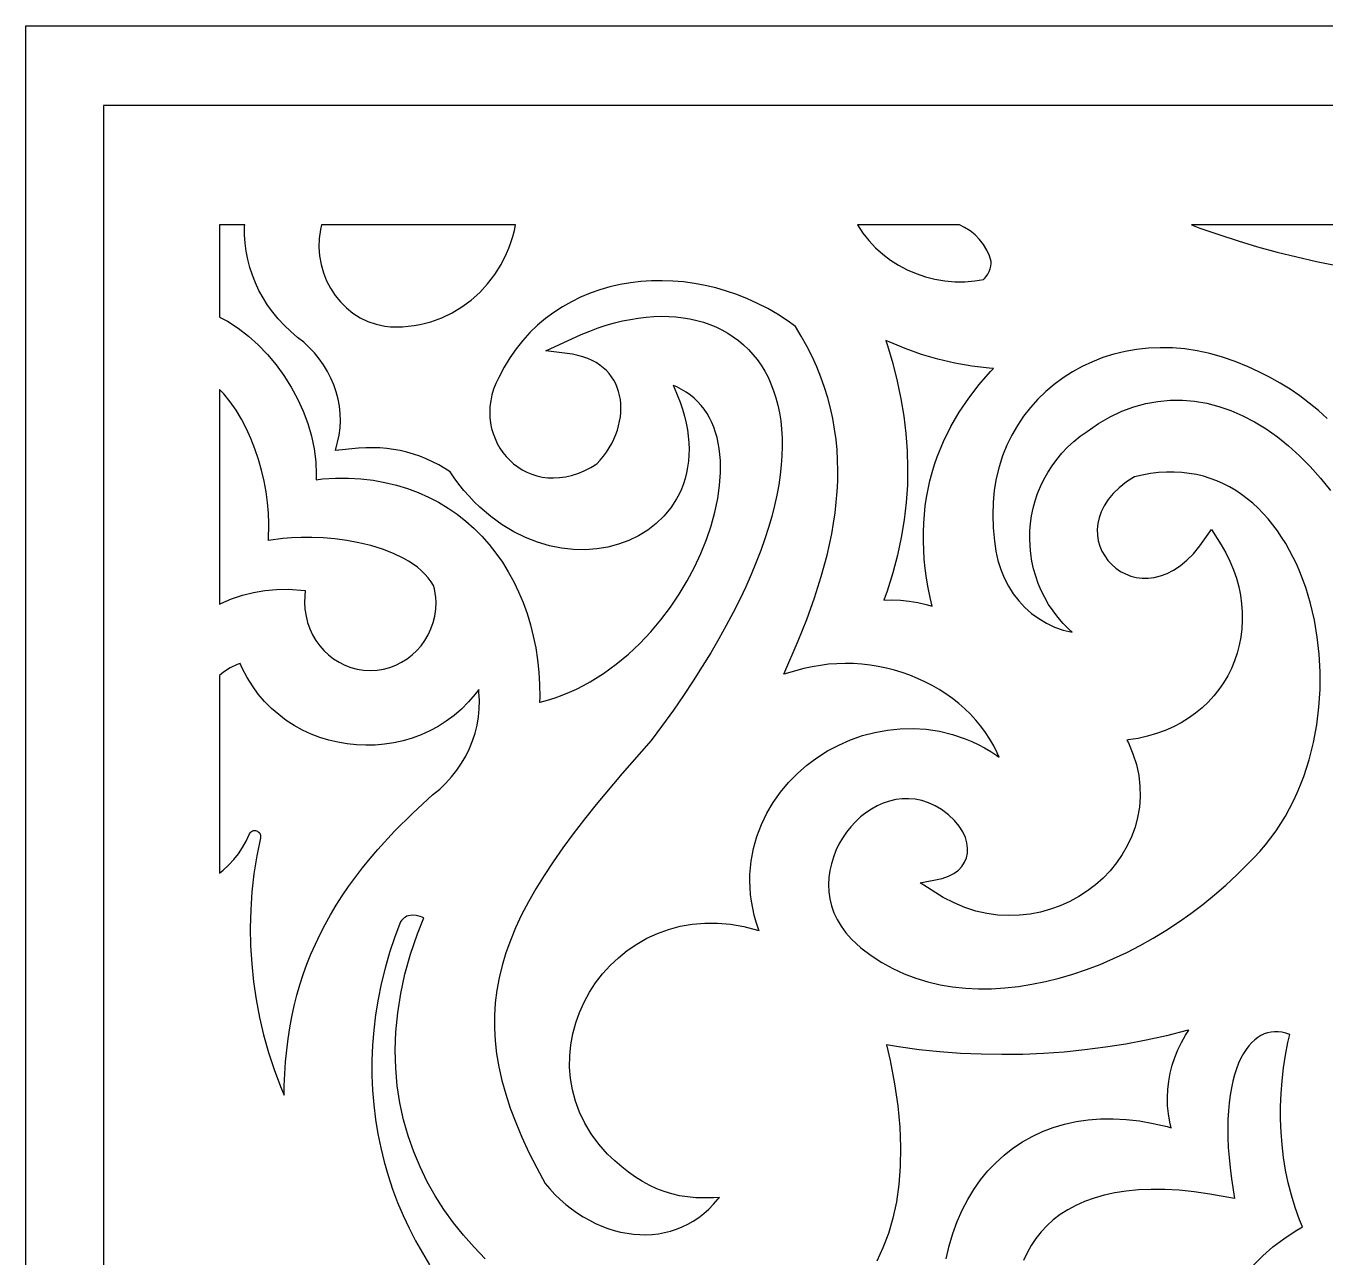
# Model space of a CAD drawing. Extents: x -375 to 375, y -1025 to 1025.
# Drawn here: x -275 to -207.8, y 861.4 to 925 of the extents above; entities that cross this region are included whole.
import ezdxf

# ---------------------------------------------------------------- set-up
doc = ezdxf.new("R2010")
doc.units = 0
doc.layers.add('LAYER_10', color=1, linetype='CONTINUOUS')

msp = doc.modelspace()

# ---------------------------------------------------------------- linework, layer by layer
at = {"layer": 'LAYER_10'}
for points in [[(-202.446, 925), (-202.446, 920.889), (-271, 920.889), (-271, 695.576), (-275, 695.576), (-275, 925)], [(-260.971, 908.907), (-261.326, 909.211), (-261.66, 909.533), (-261.971, 909.868), (-262.256, 910.216), (-262.517, 910.576), (-262.752, 910.947), (-262.963, 911.328), (-263.148, 911.719), (-263.306, 912.118), (-263.439, 912.524), (-263.546, 912.937), (-263.626, 913.355), (-263.68, 913.778), (-263.706, 914.203), (-263.706, 914.631), (-263.7, 914.722), (-264.998, 914.722), (-265, 909.959), (-264.596, 909.746), (-264.038, 909.386), (-263.505, 908.976), (-262.999, 908.52), (-262.524, 908.025), (-262.08, 907.493), (-261.672, 906.93), (-261.301, 906.341), (-260.971, 905.728), (-260.685, 905.098), (-260.444, 904.453), (-260.253, 903.799), (-260.114, 903.14), (-260.031, 902.479), (-260.007, 901.826), (-260.017, 901.554), (-259.687, 901.591), (-259.006, 901.629), (-258.341, 901.629), (-257.694, 901.593), (-257.064, 901.521), (-256.453, 901.414), (-255.86, 901.273), (-255.287, 901.098), (-254.733, 900.892), (-254.199, 900.654), (-253.686, 900.387), (-253.195, 900.09), (-252.725, 899.765), (-252.278, 899.413), (-251.853, 899.035), (-251.451, 898.632), (-251.073, 898.205), (-250.718, 897.755), (-250.388, 897.284), (-250.083, 896.792), (-249.803, 896.28), (-249.548, 895.75), (-249.319, 895.202), (-249.116, 894.638), (-248.939, 894.058), (-248.79, 893.464), (-248.667, 892.856), (-248.572, 892.235), (-248.505, 891.603), (-248.466, 890.961), (-248.455, 890.308), (-248.463, 890.048), (-248.439, 890.053), (-248.051, 890.158), (-247.669, 890.278), (-247.292, 890.414), (-246.922, 890.566), (-246.557, 890.732), (-246.198, 890.913), (-245.849, 891.106), (-245.162, 891.535), (-244.506, 892.011), (-243.879, 892.531), (-243.284, 893.09), (-242.722, 893.686), (-242.194, 894.312), (-241.702, 894.964), (-241.249, 895.638), (-240.834, 896.329), (-240.461, 897.033), (-240.13, 897.745), (-239.843, 898.46), (-239.602, 899.174), (-239.408, 899.881), (-239.262, 900.578), (-239.165, 901.258), (-239.12, 901.918), (-239.126, 902.553), (-239.185, 903.162), (-239.234, 903.447), (-239.296, 903.728), (-239.372, 903.998), (-239.462, 904.259), (-239.565, 904.508), (-239.682, 904.747), (-239.812, 904.974), (-239.956, 905.19), (-240.115, 905.393), (-240.287, 905.584), (-240.475, 905.763), (-240.677, 905.929), (-240.895, 906.081), (-241.129, 906.22), (-241.379, 906.345), (-241.57, 906.423), (-241.515, 906.31), (-241.351, 905.933), (-241.207, 905.561), (-241.084, 905.195), (-240.98, 904.835), (-240.896, 904.481), (-240.831, 904.134), (-240.784, 903.794), (-240.756, 903.46), (-240.745, 903.133), (-240.752, 902.814), (-240.777, 902.502), (-240.818, 902.199), (-240.875, 901.903), (-240.948, 901.617), (-241.037, 901.339), (-241.14, 901.07), (-241.258, 900.811), (-241.391, 900.557), (-241.691, 900.092), (-242.043, 899.665), (-242.439, 899.282), (-242.875, 898.944), (-243.348, 898.653), (-243.852, 898.409), (-244.384, 898.215), (-244.94, 898.07), (-245.517, 897.977), (-246.11, 897.936), (-246.715, 897.949), (-247.33, 898.017), (-247.95, 898.141), (-248.571, 898.323), (-249.189, 898.564), (-249.802, 898.865), (-250.404, 899.228), (-250.992, 899.654), (-251.56, 900.141), (-251.84, 900.412), (-252.111, 900.698), (-252.376, 901), (-252.634, 901.319), (-252.885, 901.654), (-253.091, 901.953), (-253.361, 902.13), (-253.677, 902.317), (-253.998, 902.484), (-254.323, 902.634), (-254.653, 902.765), (-254.986, 902.878), (-255.325, 902.975), (-255.667, 903.054), (-256.014, 903.116), (-256.366, 903.162), (-256.723, 903.191), (-257.084, 903.205), (-257.45, 903.202), (-257.818, 903.185), (-259.01, 903.057), (-258.823, 903.858), (-258.771, 904.227), (-258.751, 904.599), (-258.762, 904.973), (-258.804, 905.347), (-258.874, 905.72), (-258.973, 906.088), (-259.1, 906.451), (-259.252, 906.806), (-259.429, 907.15), (-259.631, 907.483), (-259.855, 907.802), (-260.102, 908.105), (-260.368, 908.39), (-260.654, 908.654)], [(-249.848, 914.122), (-249.765, 914.433), (-249.703, 914.722), (-259.729, 914.722), (-259.789, 914.481), (-259.852, 914.023), (-259.866, 913.567), (-259.834, 913.117), (-259.757, 912.676), (-259.636, 912.247), (-259.474, 911.836), (-259.273, 911.444), (-259.034, 911.077), (-258.759, 910.738), (-258.45, 910.43), (-258.11, 910.158), (-257.74, 909.924), (-257.341, 909.731), (-256.916, 909.584), (-256.466, 909.486), (-256.166, 909.461), (-255.858, 909.451), (-255.552, 909.457), (-255.249, 909.479), (-254.95, 909.516), (-254.655, 909.567), (-254.364, 909.634), (-254.081, 909.713), (-253.52, 909.917), (-252.987, 910.173), (-252.479, 910.48), (-252.002, 910.834), (-251.557, 911.234), (-251.149, 911.676), (-250.781, 912.158), (-250.455, 912.678), (-250.173, 913.235), (-250.053, 913.521), (-249.944, 913.818)], [(-225.393, 912.058), (-225.313, 912.181), (-225.246, 912.311), (-225.194, 912.446), (-225.156, 912.585), (-225.133, 912.728), (-225.127, 912.832), (-225.217, 913.115), (-225.355, 913.418), (-225.527, 913.701), (-225.73, 913.963), (-225.963, 914.201), (-226.224, 914.412), (-226.509, 914.594), (-226.77, 914.722), (-232.049, 914.722), (-232.048, 914.721), (-231.767, 914.299), (-231.454, 913.906), (-231.109, 913.541), (-230.736, 913.208), (-230.337, 912.905), (-229.915, 912.636), (-229.471, 912.402), (-229.009, 912.203), (-228.53, 912.04), (-228.038, 911.916), (-227.534, 911.831), (-227.021, 911.786), (-226.501, 911.783), (-225.977, 911.823), (-225.535, 911.894), (-225.486, 911.943)], [(-248.137, 908.211), (-246.311, 909.061), (-245.877, 909.237), (-245.448, 909.394), (-245.023, 909.533), (-244.602, 909.653), (-244.185, 909.756), (-243.772, 909.84), (-243.365, 909.906), (-242.964, 909.954), (-242.568, 909.984), (-242.179, 909.996), (-241.797, 909.99), (-241.422, 909.966), (-241.055, 909.924), (-240.697, 909.865), (-240.346, 909.787), (-240.006, 909.691), (-239.675, 909.577), (-239.354, 909.446), (-239.044, 909.296), (-238.745, 909.129), (-238.459, 908.944), (-238.184, 908.741), (-237.923, 908.521), (-237.676, 908.283), (-237.443, 908.029), (-237.225, 907.757), (-237.023, 907.469), (-236.836, 907.164), (-236.665, 906.843), (-236.511, 906.506), (-236.375, 906.153), (-236.256, 905.785), (-236.155, 905.402), (-236.072, 905.003), (-236.008, 904.59), (-235.963, 904.161), (-235.938, 903.718), (-235.932, 903.261), (-235.946, 902.789), (-235.98, 902.303), (-236.035, 901.802), (-236.112, 901.287), (-236.21, 900.758), (-236.33, 900.214), (-236.472, 899.657), (-236.636, 899.086), (-236.824, 898.5), (-237.036, 897.901), (-237.271, 897.288), (-237.53, 896.661), (-237.815, 896.021), (-238.124, 895.366), (-238.459, 894.698), (-238.82, 894.017), (-239.207, 893.322), (-239.621, 892.613), (-240.063, 891.892), (-240.532, 891.157), (-241.029, 890.408), (-241.554, 889.647), (-242.109, 888.872), (-242.699, 888.076), (-244.198, 886.373), (-245.539, 884.772), (-246.153, 884.004), (-246.73, 883.254), (-247.27, 882.52), (-247.771, 881.803), (-248.235, 881.1), (-248.66, 880.409), (-249.047, 879.73), (-249.395, 879.061), (-249.705, 878.4), (-249.977, 877.746), (-250.21, 877.097), (-250.405, 876.451), (-250.561, 875.808), (-250.679, 875.164), (-250.758, 874.519), (-250.798, 873.871), (-250.8, 873.216), (-250.762, 872.555), (-250.686, 871.884), (-250.569, 871.202), (-250.413, 870.508), (-250.216, 869.799), (-249.979, 869.074), (-249.7, 868.332), (-249.381, 867.571), (-249.019, 866.789), (-248.615, 865.985), (-248.183, 865.183), (-247.942, 864.9), (-247.674, 864.616), (-247.397, 864.348), (-247.111, 864.098), (-246.817, 863.866), (-246.515, 863.652), (-246.208, 863.456), (-245.895, 863.278), (-245.578, 863.118), (-245.256, 862.978), (-244.932, 862.856), (-244.605, 862.753), (-244.278, 862.67), (-243.949, 862.606), (-243.621, 862.562), (-243.294, 862.538), (-242.969, 862.533), (-242.647, 862.549), (-242.328, 862.585), (-242.013, 862.642), (-241.702, 862.719), (-241.398, 862.817), (-241.099, 862.936), (-240.807, 863.076), (-240.523, 863.238), (-240.247, 863.421), (-239.979, 863.627), (-239.721, 863.856), (-239.473, 864.107), (-239.236, 864.382), (-239.174, 864.464), (-239.485, 864.442), (-239.945, 864.432), (-240.389, 864.447), (-240.816, 864.487), (-241.23, 864.552), (-241.631, 864.644), (-242.022, 864.763), (-242.403, 864.909), (-242.776, 865.081), (-243.142, 865.282), (-243.504, 865.509), (-243.864, 865.763), (-244.222, 866.045), (-244.583, 866.354), (-244.954, 866.698), (-245.409, 867.214), (-245.8, 867.747), (-246.13, 868.298), (-246.401, 868.862), (-246.613, 869.436), (-246.769, 870.017), (-246.869, 870.603), (-246.915, 871.189), (-246.91, 871.773), (-246.855, 872.351), (-246.751, 872.922), (-246.601, 873.481), (-246.406, 874.026), (-246.169, 874.555), (-245.89, 875.064), (-245.571, 875.551), (-245.215, 876.013), (-244.823, 876.448), (-244.396, 876.851), (-243.936, 877.222), (-243.444, 877.556), (-242.923, 877.851), (-242.375, 878.104), (-241.8, 878.312), (-241.2, 878.473), (-240.579, 878.583), (-239.937, 878.639), (-239.276, 878.639), (-238.598, 878.58), (-237.906, 878.46), (-237.201, 878.275), (-237.128, 878.249), (-237.159, 878.332), (-237.276, 878.693), (-237.375, 879.053), (-237.455, 879.41), (-237.517, 879.766), (-237.562, 880.118), (-237.59, 880.468), (-237.601, 880.815), (-237.596, 881.157), (-237.574, 881.496), (-237.537, 881.835), (-237.418, 882.486), (-237.24, 883.121), (-237.009, 883.732), (-236.726, 884.318), (-236.395, 884.877), (-236.02, 885.405), (-235.603, 885.902), (-235.148, 886.366), (-234.658, 886.793), (-234.136, 887.183), (-233.584, 887.533), (-233.007, 887.842), (-232.407, 888.106), (-231.786, 888.325), (-231.149, 888.496), (-230.497, 888.616), (-229.835, 888.684), (-229.165, 888.697), (-228.49, 888.654), (-227.813, 888.551), (-227.139, 888.387), (-226.472, 888.161), (-226.137, 888.022), (-225.808, 887.867), (-225.482, 887.696), (-225.159, 887.507), (-224.84, 887.302), (-224.728, 887.222), (-224.819, 887.432), (-225.002, 887.797), (-225.206, 888.15), (-225.43, 888.49), (-225.672, 888.816), (-225.933, 889.13), (-226.21, 889.43), (-226.503, 889.715), (-226.812, 889.986), (-227.136, 890.243), (-227.473, 890.484), (-227.822, 890.709), (-228.184, 890.918), (-228.556, 891.111), (-228.938, 891.287), (-229.329, 891.446), (-229.729, 891.588), (-230.135, 891.711), (-230.548, 891.816), (-230.966, 891.903), (-231.388, 891.971), (-231.813, 892.019), (-232.242, 892.048), (-232.671, 892.056), (-233.102, 892.045), (-233.532, 892.012), (-233.961, 891.959), (-234.387, 891.885), (-234.811, 891.789), (-235.849, 891.497), (-235.11, 893.217), (-234.665, 894.335), (-234.265, 895.448), (-233.914, 896.556), (-233.616, 897.658), (-233.376, 898.758), (-233.28, 899.302), (-233.2, 899.848), (-233.138, 900.392), (-233.093, 900.935), (-233.066, 901.477), (-233.058, 902.018), (-233.069, 902.557), (-233.1, 903.096), (-233.152, 903.634), (-233.226, 904.17), (-233.321, 904.707), (-233.438, 905.242), (-233.579, 905.777), (-233.743, 906.311), (-233.932, 906.845), (-234.146, 907.378), (-234.385, 907.912), (-234.652, 908.445), (-234.945, 908.978), (-235.236, 909.463), (-235.676, 909.779), (-236.173, 910.101), (-236.682, 910.395), (-237.201, 910.663), (-237.73, 910.903), (-238.267, 911.117), (-238.811, 911.302), (-239.36, 911.461), (-239.913, 911.591), (-240.468, 911.694), (-241.024, 911.77), (-241.58, 911.817), (-242.134, 911.837), (-242.686, 911.829), (-243.233, 911.792), (-243.774, 911.728), (-244.308, 911.636), (-244.833, 911.515), (-245.349, 911.367), (-245.853, 911.19), (-246.345, 910.985), (-246.823, 910.751), (-247.286, 910.49), (-247.733, 910.199), (-248.162, 909.881), (-248.573, 909.534), (-248.963, 909.158), (-249.332, 908.753), (-249.678, 908.319), (-250.001, 907.856), (-250.299, 907.363), (-250.573, 906.835), (-250.722, 906.529), (-250.839, 906.231), (-250.929, 905.932), (-250.992, 905.635), (-251.029, 905.34), (-251.042, 905.048), (-251.031, 904.76), (-250.998, 904.478), (-250.942, 904.203), (-250.866, 903.935), (-250.769, 903.676), (-250.652, 903.427), (-250.517, 903.19), (-250.364, 902.964), (-250.194, 902.753), (-250.008, 902.556), (-249.807, 902.375), (-249.592, 902.212), (-249.363, 902.067), (-249.121, 901.941), (-248.868, 901.836), (-248.603, 901.753), (-248.328, 901.692), (-248.043, 901.656), (-247.749, 901.644), (-247.445, 901.66), (-247.134, 901.704), (-246.815, 901.776), (-246.489, 901.88), (-246.156, 902.017), (-245.818, 902.188), (-245.504, 902.377), (-245.341, 902.554), (-245.169, 902.764), (-245.012, 902.98), (-244.87, 903.2), (-244.742, 903.424), (-244.629, 903.652), (-244.532, 903.881), (-244.449, 904.112), (-244.382, 904.344), (-244.329, 904.575), (-244.292, 904.805), (-244.269, 905.033), (-244.262, 905.259), (-244.27, 905.48), (-244.292, 905.697), (-244.33, 905.909), (-244.383, 906.115), (-244.45, 906.314), (-244.533, 906.506), (-244.63, 906.69), (-244.743, 906.866), (-244.87, 907.033), (-245.014, 907.191), (-245.173, 907.339), (-245.349, 907.476), (-245.542, 907.603), (-245.752, 907.716), (-245.98, 907.817), (-246.226, 907.905), (-246.49, 907.977), (-246.773, 908.033)], [(-228.932, 895.212), (-228.494, 895.111), (-228.187, 895.018), (-228.292, 895.472), (-228.392, 895.973), (-228.475, 896.468), (-228.54, 896.957), (-228.589, 897.439), (-228.621, 897.915), (-228.637, 898.384), (-228.636, 898.848), (-228.619, 899.305), (-228.586, 899.756), (-228.537, 900.201), (-228.472, 900.639), (-228.392, 901.071), (-228.297, 901.497), (-228.186, 901.917), (-228.061, 902.33), (-227.92, 902.74), (-227.598, 903.533), (-227.218, 904.303), (-226.784, 905.049), (-226.297, 905.77), (-225.76, 906.466), (-225.173, 907.139), (-225.017, 907.298), (-225.241, 907.313), (-226.132, 907.419), (-227.014, 907.574), (-227.884, 907.778), (-228.742, 908.029), (-229.584, 908.328), (-230.408, 908.673), (-230.57, 908.752), (-230.488, 908.496), (-230.223, 907.565), (-229.995, 906.647), (-229.806, 905.738), (-229.656, 904.836), (-229.545, 903.94), (-229.477, 903.047), (-229.45, 902.155), (-229.466, 901.264), (-229.526, 900.37), (-229.63, 899.472), (-229.78, 898.567), (-229.976, 897.656), (-230.219, 896.734), (-230.51, 895.8), (-230.681, 895.32), (-230.272, 895.337), (-229.823, 895.325), (-229.376, 895.283)], [(-263.87, 904.683), (-264.15, 905.149), (-264.453, 905.585), (-264.777, 905.986), (-264.998, 906.217), (-264.998, 895.113), (-264.926, 895.151), (-264.382, 895.389), (-263.82, 895.582), (-263.243, 895.73), (-262.655, 895.831), (-262.059, 895.885), (-261.458, 895.89), (-260.572, 895.825), (-260.603, 895.219), (-260.586, 894.858), (-260.534, 894.507), (-260.45, 894.169), (-260.336, 893.844), (-260.193, 893.536), (-260.023, 893.245), (-259.827, 892.973), (-259.608, 892.723), (-259.366, 892.495), (-259.105, 892.292), (-258.825, 892.116), (-258.529, 891.967), (-258.217, 891.849), (-257.892, 891.762), (-257.556, 891.709), (-257.209, 891.691), (-256.862, 891.709), (-256.525, 891.762), (-256.2, 891.849), (-255.889, 891.967), (-255.593, 892.116), (-255.313, 892.292), (-255.051, 892.495), (-254.81, 892.723), (-254.591, 892.973), (-254.395, 893.245), (-254.225, 893.536), (-254.082, 893.844), (-253.967, 894.169), (-253.883, 894.507), (-253.832, 894.858), (-253.814, 895.22), (-253.825, 895.462), (-253.854, 895.694), (-253.899, 895.911), (-253.95, 896.082), (-254.068, 896.273), (-254.219, 896.477), (-254.389, 896.67), (-254.576, 896.853), (-254.781, 897.027), (-255.001, 897.19), (-255.235, 897.343), (-255.48, 897.485), (-256.016, 897.744), (-256.586, 897.964), (-257.185, 898.146), (-257.801, 898.293), (-258.425, 898.406), (-259.045, 898.489), (-259.652, 898.542), (-260.234, 898.569), (-260.781, 898.571), (-261.283, 898.552), (-261.728, 898.514), (-262.465, 898.408), (-262.448, 899.291), (-262.467, 899.821), (-262.515, 900.366), (-262.591, 900.92), (-262.695, 901.479), (-262.827, 902.039), (-262.985, 902.594), (-263.169, 903.14), (-263.378, 903.674), (-263.612, 904.189)], [(-226.468, 875.276), (-225.796, 875.244), (-225.114, 875.249), (-224.424, 875.289), (-223.728, 875.365), (-223.028, 875.475), (-222.324, 875.618), (-221.618, 875.794), (-220.913, 876.001), (-220.208, 876.239), (-219.507, 876.507), (-218.811, 876.803), (-218.121, 877.127), (-217.438, 877.478), (-216.765, 877.854), (-216.103, 878.256), (-215.453, 878.681), (-214.817, 879.13), (-214.197, 879.6), (-213.593, 880.091), (-213.009, 880.602), (-212.444, 881.132), (-211.896, 881.686), (-211.564, 882.009), (-211.255, 882.339), (-210.961, 882.682), (-210.683, 883.036), (-210.419, 883.401), (-210.17, 883.777), (-209.936, 884.162), (-209.717, 884.557), (-209.512, 884.96), (-209.322, 885.372), (-209.146, 885.791), (-208.985, 886.217), (-208.838, 886.648), (-208.706, 887.083), (-208.482, 887.975), (-208.315, 888.878), (-208.202, 889.79), (-208.144, 890.706), (-208.139, 891.62), (-208.187, 892.528), (-208.287, 893.423), (-208.438, 894.302), (-208.638, 895.158), (-208.887, 895.986), (-209.185, 896.783), (-209.35, 897.164), (-209.527, 897.538), (-209.716, 897.9), (-209.916, 898.251), (-210.128, 898.59), (-210.35, 898.916), (-210.582, 899.228), (-210.826, 899.527), (-211.08, 899.811), (-211.344, 900.08), (-211.618, 900.333), (-211.903, 900.57), (-212.197, 900.791), (-212.501, 900.993), (-212.815, 901.178), (-213.139, 901.345), (-213.472, 901.492), (-213.815, 901.62), (-214.168, 901.728), (-214.53, 901.815), (-214.902, 901.881), (-215.284, 901.925), (-215.676, 901.947), (-216.078, 901.945), (-216.489, 901.919), (-216.911, 901.868), (-217.342, 901.793), (-217.739, 901.701), (-218.141, 901.436), (-218.514, 901.139), (-218.829, 900.833), (-219.087, 900.523), (-219.293, 900.21), (-219.45, 899.898), (-219.56, 899.587), (-219.628, 899.281), (-219.655, 898.979), (-219.645, 898.684), (-219.6, 898.398), (-219.521, 898.122), (-219.41, 897.859), (-219.27, 897.61), (-219.103, 897.379), (-218.909, 897.168), (-218.693, 896.98), (-218.456, 896.816), (-218.2, 896.681), (-217.927, 896.575), (-217.64, 896.501), (-217.34, 896.462), (-217.03, 896.46), (-216.71, 896.497), (-216.382, 896.577), (-216.048, 896.703), (-215.709, 896.877), (-215.367, 897.104), (-215.025, 897.386), (-214.685, 897.728), (-214.349, 898.132), (-213.76, 898.974), (-213.251, 898.191), (-213.009, 897.765), (-212.799, 897.334), (-212.618, 896.899), (-212.468, 896.461), (-212.348, 896.021), (-212.258, 895.581), (-212.197, 895.141), (-212.165, 894.704), (-212.162, 894.269), (-212.187, 893.839), (-212.24, 893.415), (-212.321, 892.998), (-212.429, 892.589), (-212.565, 892.189), (-212.727, 891.801), (-212.915, 891.424), (-213.129, 891.06), (-213.368, 890.711), (-213.633, 890.378), (-213.922, 890.062), (-214.235, 889.765), (-214.572, 889.486), (-214.932, 889.229), (-215.314, 888.993), (-215.719, 888.781), (-216.145, 888.593), (-216.593, 888.43), (-217.061, 888.294), (-217.549, 888.186), (-218.057, 888.106), (-218.121, 888.1), (-218.046, 887.957), (-217.809, 887.391), (-217.631, 886.826), (-217.512, 886.265), (-217.447, 885.709), (-217.437, 885.162), (-217.478, 884.626), (-217.567, 884.102), (-217.703, 883.593), (-217.883, 883.101), (-218.105, 882.629), (-218.365, 882.178), (-218.662, 881.749), (-218.993, 881.345), (-219.356, 880.967), (-219.748, 880.617), (-220.167, 880.297), (-220.611, 880.009), (-221.078, 879.754), (-221.565, 879.534), (-222.07, 879.351), (-222.591, 879.206), (-223.126, 879.103), (-223.672, 879.042), (-224.228, 879.026), (-224.789, 879.056), (-225.355, 879.134), (-225.923, 879.262), (-226.49, 879.443), (-227.053, 879.677), (-227.611, 879.966), (-228.803, 880.717), (-227.66, 880.95), (-227.336, 881.063), (-227.06, 881.207), (-226.831, 881.378), (-226.649, 881.57), (-226.51, 881.781), (-226.415, 882.008), (-226.361, 882.252), (-226.35, 882.51), (-226.385, 882.781), (-226.468, 883.064), (-226.602, 883.354), (-226.79, 883.649), (-227.034, 883.942), (-227.336, 884.23), (-227.695, 884.505), (-228.035, 884.703), (-228.379, 884.857), (-228.722, 884.967), (-229.063, 885.037), (-229.402, 885.067), (-229.738, 885.061), (-230.069, 885.02), (-230.395, 884.944), (-230.714, 884.837), (-231.024, 884.7), (-231.325, 884.534), (-231.613, 884.34), (-231.888, 884.122), (-232.148, 883.88), (-232.391, 883.616), (-232.615, 883.334), (-232.818, 883.034), (-232.999, 882.719), (-233.157, 882.391), (-233.288, 882.051), (-233.393, 881.703), (-233.47, 881.348), (-233.517, 880.988), (-233.532, 880.625), (-233.516, 880.26), (-233.465, 879.897), (-233.379, 879.535), (-233.256, 879.176), (-233.094, 878.822), (-232.891, 878.474), (-232.646, 878.134), (-232.359, 877.807), (-231.862, 877.363), (-231.337, 876.961), (-230.79, 876.604), (-230.223, 876.29), (-229.638, 876.019), (-229.034, 875.79), (-228.414, 875.602), (-227.778, 875.455), (-227.129, 875.346)], [(-260.846, 875.453), (-260.673, 875.989), (-260.483, 876.517), (-260.276, 877.039), (-260.051, 877.554), (-259.809, 878.063), (-259.549, 878.567), (-259.272, 879.065), (-258.976, 879.558), (-258.662, 880.047), (-258.331, 880.532), (-257.981, 881.013), (-257.613, 881.492), (-257.226, 881.968), (-256.82, 882.443), (-255.955, 883.384), (-255.013, 884.325), (-253.991, 885.269), (-253.628, 885.568), (-253.306, 885.874), (-253.009, 886.2), (-252.739, 886.542), (-252.496, 886.9), (-252.28, 887.273), (-252.092, 887.657), (-251.932, 888.053), (-251.801, 888.459), (-251.699, 888.872), (-251.627, 889.293), (-251.586, 889.718), (-251.576, 890.147), (-251.597, 890.578), (-251.613, 890.704), (-251.79, 890.463), (-252.132, 890.065), (-252.496, 889.7), (-252.882, 889.368), (-253.286, 889.069), (-253.707, 888.802), (-254.142, 888.568), (-254.591, 888.366), (-255.05, 888.197), (-255.518, 888.06), (-255.993, 887.954), (-256.473, 887.88), (-256.956, 887.838), (-257.441, 887.827), (-257.924, 887.847), (-258.406, 887.898), (-258.883, 887.98), (-259.354, 888.093), (-259.817, 888.236), (-260.27, 888.41), (-260.712, 888.615), (-261.139, 888.85), (-261.551, 889.115), (-261.945, 889.41), (-262.32, 889.736), (-262.673, 890.091), (-263.002, 890.477), (-263.305, 890.892), (-263.58, 891.336), (-263.826, 891.808), (-263.927, 892.046), (-264.082, 891.998), (-264.45, 891.827), (-264.788, 891.612), (-264.998, 891.437), (-264.998, 881.226), (-264.817, 881.368), (-264.531, 881.633), (-264.267, 881.917), (-264.027, 882.221), (-263.813, 882.542), (-263.624, 882.879), (-263.458, 883.243), (-263.426, 883.299), (-263.388, 883.345), (-263.344, 883.379), (-263.296, 883.403), (-263.245, 883.417), (-263.193, 883.422), (-263.141, 883.418), (-263.091, 883.405), (-263.043, 883.384), (-262.999, 883.356), (-262.96, 883.321), (-262.927, 883.278), (-262.903, 883.23), (-262.888, 883.175), (-262.883, 883.115), (-262.89, 883.05), (-263.077, 882.119), (-263.221, 881.19), (-263.326, 880.259), (-263.39, 879.326), (-263.414, 878.394), (-263.397, 877.462), (-263.341, 876.532), (-263.246, 875.606), (-263.111, 874.684), (-262.936, 873.768), (-262.722, 872.86), (-262.469, 871.959), (-262.177, 871.067), (-261.847, 870.186), (-261.662, 869.752), (-261.654, 870.236), (-261.629, 870.856), (-261.588, 871.465), (-261.531, 872.063), (-261.458, 872.651), (-261.369, 873.229), (-261.263, 873.798), (-261.141, 874.358), (-261.002, 874.91)]]:
    msp.add_lwpolyline(points, close=True, dxfattribs=at)
for points in [[(-185.21, 914.722), (-214.79, 914.722), (-214.356, 914.56), (-213.367, 914.216), (-212.371, 913.894), (-211.368, 913.595), (-210.358, 913.32), (-209.342, 913.067), (-208.32, 912.837), (-207.293, 912.631)], [(-207.777, 904.721), (-208.23, 905.126), (-208.7, 905.513), (-209.187, 905.88), (-209.691, 906.225), (-210.212, 906.549), (-210.748, 906.851), (-211.299, 907.13), (-211.866, 907.385), (-212.528, 907.662), (-213.184, 907.891), (-213.838, 908.074), (-214.488, 908.213), (-215.132, 908.309), (-215.769, 908.362), (-216.397, 908.375), (-217.015, 908.348), (-217.622, 908.282), (-218.216, 908.178), (-218.795, 908.038), (-219.358, 907.861), (-219.904, 907.65), (-220.43, 907.406), (-220.937, 907.128), (-221.421, 906.819), (-221.881, 906.48), (-222.317, 906.111), (-222.726, 905.713), (-223.107, 905.288), (-223.459, 904.836), (-223.78, 904.359), (-224.068, 903.857), (-224.323, 903.332), (-224.542, 902.783), (-224.725, 902.213), (-224.87, 901.622), (-224.974, 901.01), (-225.037, 900.379), (-225.058, 899.729), (-225.033, 899.062), (-224.962, 898.373), (-224.893, 897.866), (-224.786, 897.384), (-224.641, 896.92), (-224.459, 896.476), (-224.242, 896.056), (-223.991, 895.66), (-223.708, 895.292), (-223.395, 894.953), (-223.052, 894.646), (-222.681, 894.373), (-222.283, 894.137), (-221.86, 893.938), (-221.412, 893.781), (-220.951, 893.668), (-221.12, 893.821), (-221.416, 894.124), (-221.689, 894.441), (-221.938, 894.77), (-222.165, 895.111), (-222.367, 895.463), (-222.547, 895.823), (-222.702, 896.192), (-222.835, 896.568), (-222.944, 896.949), (-223.029, 897.335), (-223.091, 897.725), (-223.129, 898.117), (-223.143, 898.511), (-223.134, 898.904), (-223.102, 899.297), (-223.046, 899.687), (-222.966, 900.074), (-222.863, 900.457), (-222.736, 900.835), (-222.585, 901.206), (-222.411, 901.569), (-222.214, 901.923), (-221.992, 902.267), (-221.748, 902.6), (-221.48, 902.921), (-221.188, 903.228), (-220.873, 903.52), (-220.535, 903.796), (-220.179, 904.052), (-219.596, 904.453), (-218.996, 904.799), (-218.387, 905.086), (-217.771, 905.315), (-217.148, 905.487), (-216.521, 905.602), (-215.89, 905.659), (-215.259, 905.661), (-214.628, 905.608), (-213.999, 905.5), (-213.374, 905.339), (-212.754, 905.125), (-212.14, 904.86), (-211.533, 904.544), (-210.935, 904.178), (-210.347, 903.764), (-209.771, 903.302), (-209.206, 902.792), (-208.655, 902.236), (-208.118, 901.635), (-207.596, 900.988)], [(-251.271, 861.293), (-251.85, 861.883), (-252.401, 862.504), (-252.92, 863.153), (-253.406, 863.832), (-253.857, 864.539), (-254.269, 865.274), (-254.642, 866.036), (-254.971, 866.824), (-255.256, 867.638), (-255.493, 868.478), (-255.681, 869.341), (-255.817, 870.229), (-255.899, 871.139), (-255.925, 872.071), (-255.892, 873.025), (-255.798, 873.999), (-255.642, 874.993), (-255.421, 876.005), (-255.132, 877.036), (-254.775, 878.085), (-254.446, 878.902), (-254.64, 878.986), (-254.847, 879.035), (-255.047, 879.045), (-255.241, 879.014), (-255.319, 878.988), (-255.397, 878.951), (-255.47, 878.904), (-255.537, 878.846), (-255.599, 878.778), (-255.645, 878.71), (-255.942, 877.927), (-256.213, 877.116), (-256.447, 876.308), (-256.647, 875.503), (-256.811, 874.701), (-256.941, 873.904), (-257.037, 873.112), (-257.1, 872.325), (-257.131, 871.544), (-257.13, 870.769), (-257.098, 870.002), (-257.036, 869.243), (-256.944, 868.493), (-256.823, 867.751), (-256.673, 867.019), (-256.496, 866.298), (-256.291, 865.587), (-256.059, 864.888), (-255.801, 864.202), (-255.518, 863.528), (-255.211, 862.868), (-254.879, 862.221), (-254.523, 861.59), (-254.145, 860.974)], [(-227.469, 861.293), (-227.309, 861.959), (-227.116, 862.599), (-226.891, 863.211), (-226.634, 863.795), (-226.347, 864.35), (-226.029, 864.874), (-225.681, 865.367), (-225.304, 865.828), (-224.9, 866.256), (-224.467, 866.65), (-224.009, 867.009), (-223.524, 867.332), (-223.015, 867.618), (-222.482, 867.866), (-221.926, 868.076), (-221.348, 868.247), (-220.75, 868.378), (-220.131, 868.468), (-219.493, 868.517), (-218.837, 868.524), (-218.163, 868.489), (-217.472, 868.411), (-216.765, 868.29), (-216.043, 868.124), (-215.84, 868.066), (-215.908, 868.352), (-215.978, 868.775), (-216.018, 869.2), (-216.028, 869.624), (-216.01, 870.047), (-215.963, 870.467), (-215.887, 870.883), (-215.783, 871.293), (-215.652, 871.696), (-215.493, 872.09), (-215.307, 872.474), (-215.094, 872.847), (-214.918, 873.112), (-215.032, 873.08), (-216.074, 872.818), (-217.123, 872.587), (-218.177, 872.387), (-219.236, 872.219), (-220.299, 872.081), (-221.365, 871.974), (-222.434, 871.898), (-223.505, 871.853), (-224.577, 871.839), (-225.649, 871.857), (-226.721, 871.906), (-227.792, 871.985), (-228.861, 872.097), (-229.928, 872.239), (-230.54, 872.339), (-230.351, 871.541), (-230.122, 870.34), (-229.957, 869.193), (-229.854, 868.098), (-229.812, 867.055), (-229.829, 866.063), (-229.903, 865.121), (-230.031, 864.23), (-230.212, 863.389), (-230.444, 862.597), (-230.724, 861.855), (-231.051, 861.161)], [(-211.585, 860.957), (-211.099, 861.444), (-210.577, 861.901), (-210.021, 862.327), (-209.431, 862.719), (-209.051, 862.936), (-209.201, 863.301), (-209.426, 863.934), (-209.621, 864.573), (-209.785, 865.218), (-209.921, 865.868), (-210.027, 866.522), (-210.106, 867.18), (-210.157, 867.84), (-210.181, 868.501), (-210.179, 869.164), (-210.152, 869.828), (-210.1, 870.491), (-210.024, 871.154), (-209.925, 871.814), (-209.802, 872.473), (-209.713, 872.876), (-209.915, 872.946), (-210.115, 872.994), (-210.308, 873.02), (-210.496, 873.024), (-210.678, 873.007), (-210.855, 872.97), (-211.027, 872.912), (-211.195, 872.833), (-211.358, 872.733), (-211.518, 872.61), (-211.673, 872.466), (-211.822, 872.298), (-211.965, 872.107), (-212.102, 871.893), (-212.23, 871.655), (-212.35, 871.394), (-212.46, 871.11), (-212.561, 870.803), (-212.65, 870.473), (-212.727, 870.121), (-212.792, 869.746), (-212.844, 869.35), (-212.882, 868.932), (-212.906, 868.493), (-212.915, 868.032), (-212.909, 867.551), (-212.886, 867.049), (-212.848, 866.527), (-212.791, 865.984), (-212.718, 865.422), (-212.557, 864.409), (-213.832, 864.636), (-214.647, 864.75), (-215.423, 864.828), (-216.161, 864.869), (-216.862, 864.876), (-217.526, 864.849), (-218.154, 864.79), (-218.745, 864.699), (-219.301, 864.579), (-219.822, 864.431), (-220.309, 864.254), (-220.762, 864.052), (-221.182, 863.824), (-221.571, 863.573), (-221.928, 863.298), (-222.255, 863.001), (-222.553, 862.682), (-222.822, 862.343), (-223.063, 861.983), (-223.277, 861.603), (-223.463, 861.205)]]:
    msp.add_lwpolyline(points, dxfattribs=at)

doc.saveas('drawing.dxf')
